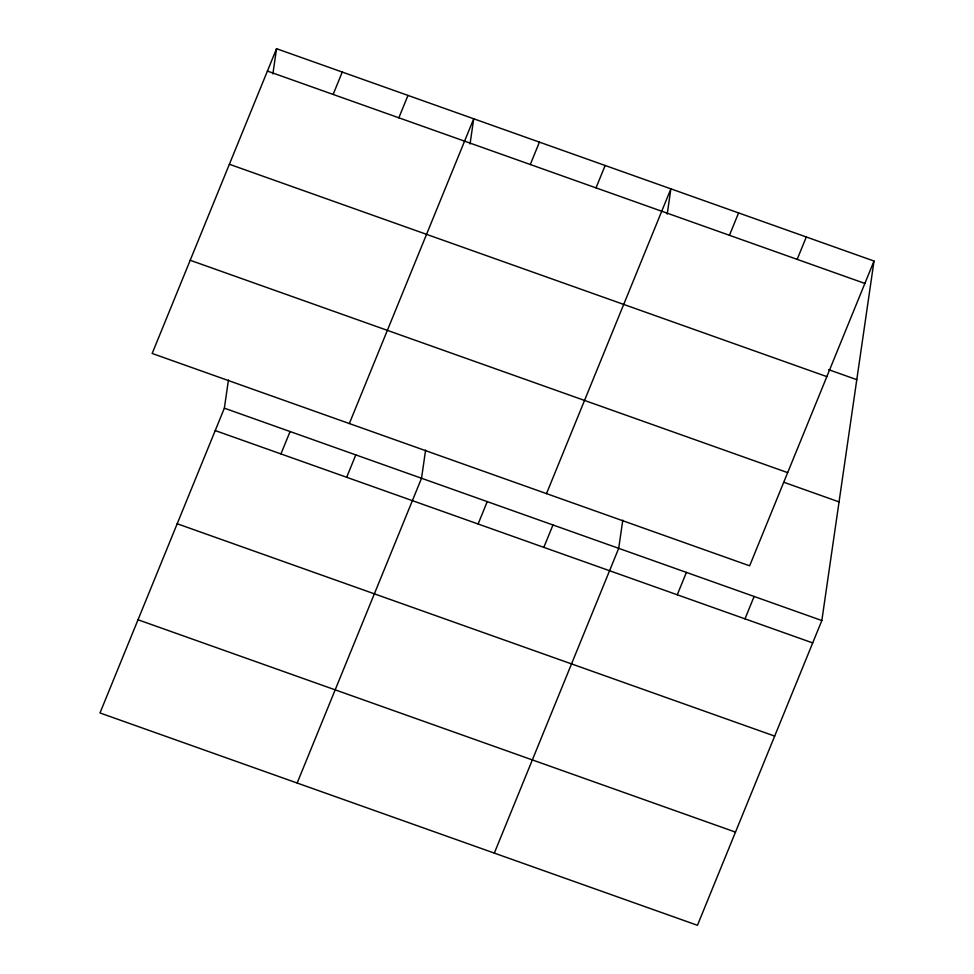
<?xml version="1.0" encoding="UTF-8"?>
<svg xmlns="http://www.w3.org/2000/svg" width="974" height="974" viewBox="0 0 974 974"><rect width="100%" height="100%" fill="white"/><g stroke="black" fill="none" stroke-linecap="round" stroke-linejoin="round"><path stroke-width="1.46" d="M874.007 261.044L749.639 565.821L152.163 353.465L276.543 48.7L874.007 261.044L821.837 620.535L697.457 925.3L99.993 712.956L224.361 408.179L228.452 380.006M272.878 73.914L276.543 48.7M425.614 450.085L421.523 478.258L297.155 783.023M470.052 143.982L473.705 118.779L349.337 423.544M622.788 520.153L618.697 548.338L494.317 853.102M667.214 214.061L670.867 188.846L546.499 493.623M333.132 94.441L342.264 72.064M398.853 117.805L407.984 95.415M280.95 453.921L290.082 431.543M346.671 477.284L355.802 454.895M530.294 164.521L539.426 142.131M596.015 187.872L605.146 165.495M478.112 524L487.243 501.61M543.833 547.351L552.976 524.974M729.453 235.294L738.584 212.916M797.17 259.364L806.302 236.986M677.271 594.785L686.402 572.395M744.988 618.843L754.12 596.465M267.412 71.078L864.875 283.434M828.582 369.645L856.791 379.677M229.377 164.265L826.853 376.621M190.198 260.277L787.662 472.633M784.033 482.349L839.052 501.902M224.361 408.179L821.837 620.535M215.23 430.569L812.693 642.913M177.195 523.756L774.671 736.101M138.016 619.768L735.492 832.113"/></g></svg>
